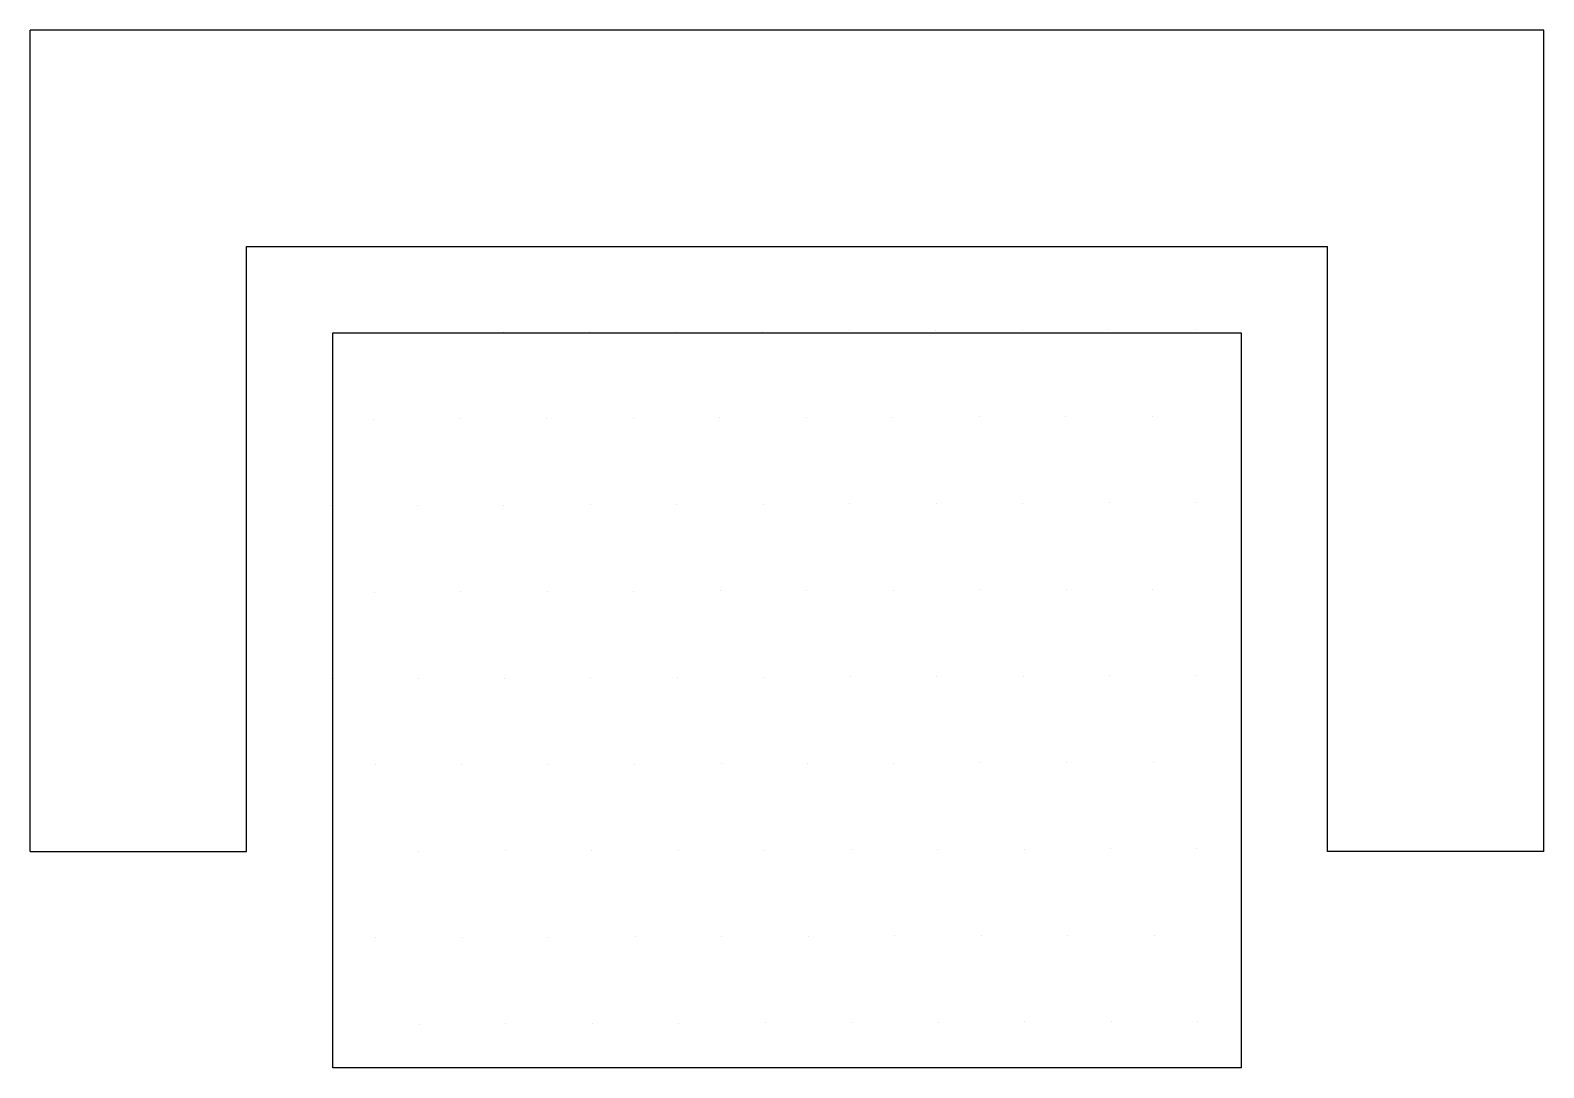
# Model space of a CAD drawing. Extents: x 259.4 to 348, y 1074.7 to 1135.5.
import ezdxf

# ---------------------------------------------------------------- set-up
doc = ezdxf.new("R2010")
doc.units = 0
doc.header["$LTSCALE"] = 30
doc.header["$MEASUREMENT"] = 0
doc.layers.get('0').update_dxf_attribs({"linetype": 'CONTINUOUS'})

# ---------------------------------------------------------------- blocks, each defined once
blk = doc.blocks.new('*X00')
at = {"linetype": 'Continuous'}
for p, q in [((53.5, 61), (53.5, 61)), ((54.5, 61), (54.5, 61)), ((55.5, 61), (55.5, 61)), ((56.5, 61), (56.5, 61)), ((57.5, 61), (57.5, 61)), ((58.5, 61), (58.5, 61)), ((59.5, 61), (59.5, 61)), ((60.5, 61), (60.5, 61)), ((61.5, 61), (61.5, 61)), ((62.5, 61), (62.5, 61)), ((63.5, 61), (63.5, 61)), ((54, 60), (54, 60)), ((55, 60), (55, 60)), ((56, 60), (56, 60)), ((57, 60), (57, 60)), ((58, 60), (58, 60)), ((59, 60), (59, 60)), ((60, 60), (60, 60)), ((61, 60), (61, 60)), ((62, 60), (62, 60)), ((63, 60), (63, 60)), ((53.5, 59), (53.5, 59)), ((54.5, 59), (54.5, 59)), ((55.5, 59), (55.5, 59)), ((56.5, 59), (56.5, 59)), ((57.5, 59), (57.5, 59)), ((58.5, 59), (58.5, 59)), ((59.5, 59), (59.5, 59)), ((60.5, 59), (60.5, 59)), ((61.5, 59), (61.5, 59)), ((62.5, 59), (62.5, 59)), ((63.5, 59), (63.5, 59)), ((54, 58), (54, 58)), ((55, 58), (55, 58)), ((56, 58), (56, 58)), ((57, 58), (57, 58)), ((58, 58), (58, 58)), ((59, 58), (59, 58)), ((60, 58), (60, 58)), ((61, 58), (61, 58)), ((62, 58), (62, 58)), ((63, 58), (63, 58)), ((53.5, 57), (53.5, 57)), ((54.5, 57), (54.5, 57)), ((55.5, 57), (55.5, 57)), ((56.5, 57), (56.5, 57)), ((57.5, 57), (57.5, 57)), ((58.5, 57), (58.5, 57)), ((59.5, 57), (59.5, 57)), ((60.5, 57), (60.5, 57)), ((61.5, 57), (61.5, 57)), ((62.5, 57), (62.5, 57)), ((63.5, 57), (63.5, 57)), ((54, 56), (54, 56)), ((55, 56), (55, 56)), ((56, 56), (56, 56)), ((57, 56), (57, 56)), ((58, 56), (58, 56)), ((59, 56), (59, 56)), ((60, 56), (60, 56)), ((61, 56), (61, 56)), ((62, 56), (62, 56)), ((63, 56), (63, 56)), ((53.5, 55), (53.5, 55)), ((54.5, 55), (54.5, 55)), ((55.5, 55), (55.5, 55)), ((56.5, 55), (56.5, 55)), ((57.5, 55), (57.5, 55)), ((58.5, 55), (58.5, 55)), ((59.5, 55), (59.5, 55)), ((60.5, 55), (60.5, 55)), ((61.5, 55), (61.5, 55)), ((62.5, 55), (62.5, 55)), ((63.5, 55), (63.5, 55)), ((54, 54), (54, 54)), ((55, 54), (55, 54)), ((56, 54), (56, 54)), ((57, 54), (57, 54)), ((58, 54), (58, 54)), ((59, 54), (59, 54)), ((60, 54), (60, 54)), ((61, 54), (61, 54)), ((62, 54), (62, 54)), ((63, 54), (63, 54)), ((53.5, 53), (53.5, 53)), ((54.5, 53), (54.5, 53)), ((55.5, 53), (55.5, 53)), ((56.5, 53), (56.5, 53)), ((57.5, 53), (57.5, 53)), ((58.5, 53), (58.5, 53)), ((59.5, 53), (59.5, 53)), ((60.5, 53), (60.5, 53)), ((61.5, 53), (61.5, 53)), ((62.5, 53), (62.5, 53)), ((63.5, 53), (63.5, 53))]:
    blk.add_line(p, q, dxfattribs=at)

msp = doc.modelspace()

# ---------------------------------------------------------------- linework, layer by layer
at = {"linetype": 'Continuous'}
for p, q in [((347.961, 1135.462), (259.353, 1135.462)), ((259.353, 1087.361), (259.353, 1135.462)), ((347.961, 1087.361), (347.961, 1135.462)), ((272.011, 1122.804), (335.302, 1122.804)), ((272.011, 1087.361), (272.011, 1122.804)), ((335.302, 1087.361), (335.302, 1122.804)), ((277.074, 1117.74), (330.239, 1117.74)), ((277.074, 1074.702), (277.074, 1117.74)), ((330.239, 1117.74), (330.239, 1074.702)), ((259.353, 1087.361), (272.011, 1087.361)), ((347.961, 1087.361), (335.302, 1087.361)), ((330.239, 1074.702), (277.074, 1074.702))]:
    msp.add_line(p, q, dxfattribs=at)

# ---------------------------------------------------------------- block references
at = {"linetype": 'Continuous', "xscale": 5.063291100000023, "yscale": -5.063291100000023, "zscale": 5.063291100000023, "rotation": 0.2114225810348666}
msp.add_blockref('*X00', (5.041, 1385.093), dxfattribs=at)

doc.saveas('drawing.dxf')
